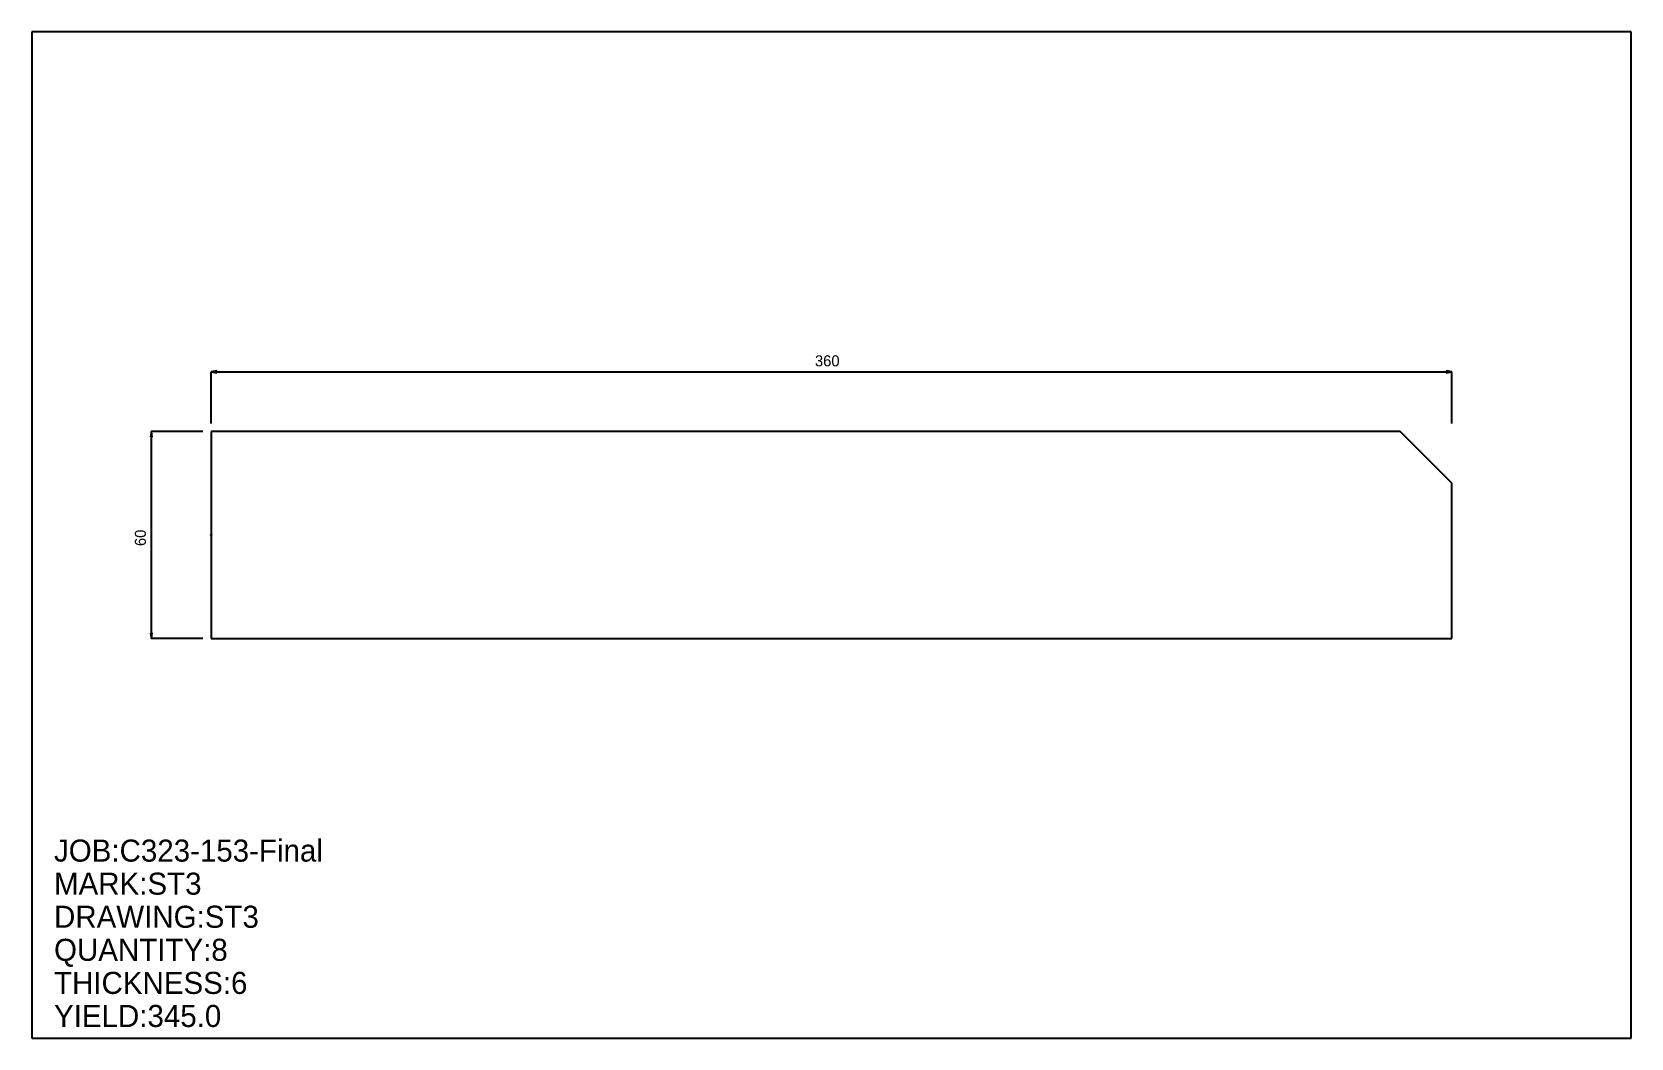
# Model space of a CAD drawing. Extents: x 0 to 464, y 0 to 292.
import ezdxf

# ---------------------------------------------------------------- set-up
doc = ezdxf.new("R2010")
doc.units = 0
doc.header["$LTSCALE"] = 0.125
for name, color, linetype in [('2', 7, 'CONTINUOUS'), ('3', 1, 'CONTINUOUS'), ('5', 7, 'CONTINUOUS'), ('6', 4, 'CONTINUOUS')]:
    doc.layers.add(name, color=color, linetype=linetype)

# ---------------------------------------------------------------- blocks, each defined once
blk = doc.blocks.new('ARROW')
at = {"layer": '2', "linetype": 'CONTINUOUS'}
for p, q in [((0, 0), (-1, 0.166667)), ((-1, 0.166667), (-1, -0.166667)), ((-1, -0.166667), (0, 0))]:
    blk.add_line(p, q, dxfattribs=at)
blk = doc.blocks.new('PLATE')
at = {"layer": '3', "linetype": 'CONTINUOUS'}
for p, q in [((0, 0), (0, -60)), ((345, 0), (0, 0)), ((360, -15), (345, 0)), ((360, -60), (360, -15)), ((0, -60), (360, -60))]:
    blk.add_line(p, q, dxfattribs=at)
at = {"layer": '5', "linetype": 'CONTINUOUS'}
for p, q in [((-0.1, -30), (0.1, -30)), ((0, -30.1), (0, -29.9))]:
    blk.add_line(p, q, dxfattribs=at)
blk.add_circle((0, -30), 0.1, dxfattribs=at)
at = {"layer": '6', "linetype": 'CONTINUOUS'}
for p, q in [((0, 2.4), (0, 17.4)), ((0, 17.35), (360, 17.35)), ((360, 2.4), (360, 17.4)), ((-2.399996, 0), (-17.399996, 0.000001)), ((-17.35, -60), (-17.349997, 0.000001)), ((-2.4, -60), (-17.4, -60))]:
    blk.add_line(p, q, dxfattribs=at)
at = {"layer": '6', "xscale": 1.6, "yscale": 1.6, "zscale": 1.6}
for p, rotation in [((0, 17.35), 180), ((-17.349997, 0.000001), 90), ((-17.35, -60), 270)]:
    blk.add_blockref('ARROW', p, dxfattribs=dict(at, rotation=rotation))
blk.add_blockref('ARROW', (360, 17.35), dxfattribs=at)
at = {"layer": '5'}
blk.add_text('ZERO', height=0.015, dxfattribs=at).set_placement((0, -30))
at = {"layer": '6'}
blk.add_text('360', height=3.2, dxfattribs=at).set_placement((175.2, 18.950001))
blk.add_text('60', height=3.2, rotation=90, dxfattribs=at).set_placement((-18.949999, -33.200001))

msp = doc.modelspace()

# ---------------------------------------------------------------- linework, layer by layer
at = {"layer": '5', "linetype": 'CONTINUOUS'}
for p, q in [((464.00003, 292), (0, 292)), ((0, 292), (0, 0)), ((464.00003, 0), (464.00003, 292)), ((0, 0), (464.00003, 0))]:
    msp.add_line(p, q, dxfattribs=at)

# ---------------------------------------------------------------- block references
at = {"layer": '2'}
msp.add_blockref('PLATE', (52.000015, 176), dxfattribs=at)

# ---------------------------------------------------------------- texts
at = {"layer": '5'}
for s, p in [('JOB:C323-153-Final', (6.4, 51.199993)), ('MARK:ST3', (6.4, 41.599995)), ('DRAWING:ST3', (6.4, 31.999996)), ('QUANTITY:8', (6.4, 22.399998)), ('THICKNESS:6', (6.4, 12.799999)), ('YIELD:345.0', (6.4, 3.2))]:
    msp.add_text(s, height=6.4, dxfattribs=at).set_placement(p)

doc.saveas('drawing.dxf')
